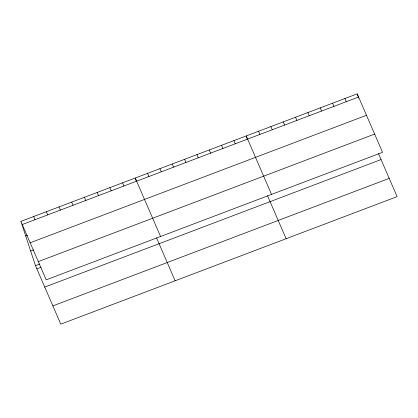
<?xml version="1.0" encoding="UTF-8"?>
<svg xmlns="http://www.w3.org/2000/svg" width="418" height="418" viewBox="0 0 418 418"><rect width="100%" height="100%" fill="white"/><g stroke="black" fill="none" stroke-linecap="round" stroke-linejoin="round"><path stroke-width="0.63" d="M20.9 221.368L357.223 93.857L382.527 152.335L46.205 279.846L20.9 221.368L35.473 265.665L60.777 324.143L397.1 196.632L378.515 153.683M22.269 224.534L358.592 97.023M25.707 235.987L27.525 235.297M30.169 242.785L366.487 115.274M30.666 251.046L33.691 249.901M38.31 261.595L374.627 134.084M35.473 265.665L39.71 264.061M36.841 268.831L41.079 267.222M44.742 287.082L381.064 159.571M52.882 305.892L389.2 178.376M344.887 98.533L346.261 101.694M332.556 103.204L333.925 106.371M320.225 107.881L321.594 111.047M307.894 112.557L309.263 115.723M295.563 117.233L296.932 120.4M283.232 121.91L284.601 125.071M270.901 126.586L272.27 129.747M258.564 131.257L259.939 134.424M271.543 194.417L246.233 135.934L247.435 139.591M267.53 195.76L286.116 238.709M233.902 140.61L235.271 143.776M221.571 145.286L222.94 148.453M209.24 149.963L210.609 153.124M196.909 154.634L198.278 157.8M184.578 159.31L185.947 162.477M172.242 163.987L173.616 167.153M159.911 168.663L161.28 171.829M147.58 173.339L148.949 176.506M160.554 236.494L135.249 178.016L136.451 181.668M156.541 237.842L175.126 280.791M122.542 182.833L123.911 185.994M109.84 187.645L111.209 190.812M97.133 192.463L98.502 195.629M84.426 197.28L85.794 200.447M71.724 202.098L73.093 205.264M59.016 206.915L60.385 210.082M46.309 211.733L47.678 214.899M33.607 216.55L34.976 219.716M357.223 93.857L358.623 98.12"/></g></svg>
